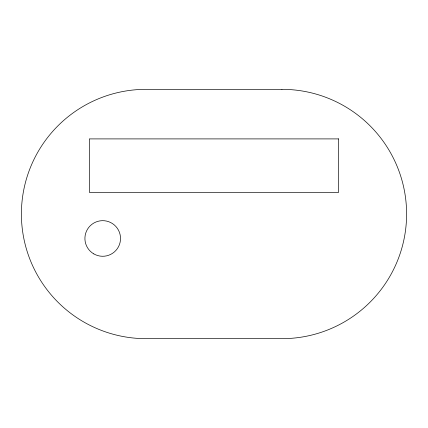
<?xml version="1.0" encoding="UTF-8"?>
<svg xmlns="http://www.w3.org/2000/svg" width="428" height="428" viewBox="0 0 428 428"><rect width="100%" height="100%" fill="white"/><g stroke="black" fill="none" stroke-linecap="round" stroke-linejoin="round"><path stroke-width="0.64" d="M281.934 89.334L146.066 89.334A124.666 124.666 0 0 0 21.4 214A124.666 124.666 0 0 0 146.066 338.666L281.934 338.666A124.666 124.666 0 0 0 406.6 214A124.666 124.666 0 0 0 281.934 89.334M338.666 138.902L89.334 138.902L89.334 192.333L338.666 192.333L338.666 138.902M93.812 253.895A17.81 17.81 0 0 0 120.525 238.476A17.81 17.81 0 0 0 93.812 223.052A17.81 17.81 0 0 0 93.812 253.895"/></g></svg>
